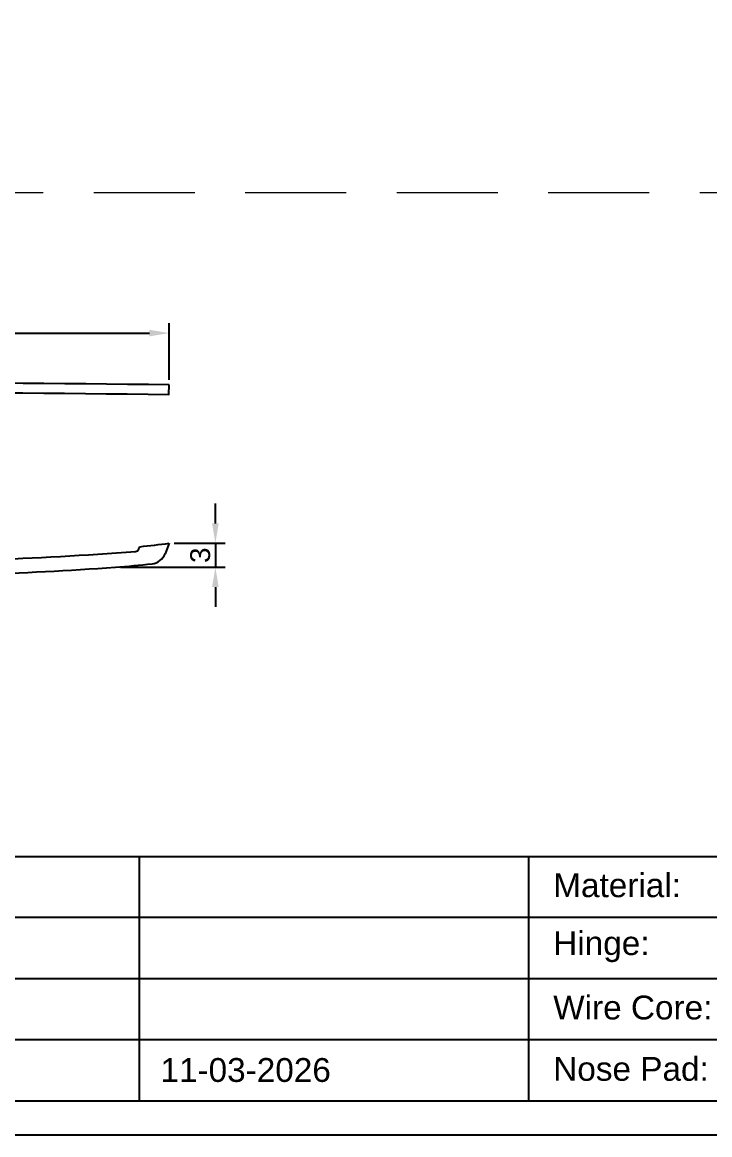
# Model space of a CAD drawing. Header units: millimetres. Extents: x 1399 to 2555, y 1196 to 1555.
# Drawn here: x 2259.6 to 2346.1, y 1257.6 to 1397.6 of the extents above; entities that cross this region are included whole.
import ezdxf

# ---------------------------------------------------------------- set-up
doc = ezdxf.new("R2010")
doc.units = ezdxf.units.MM
doc.linetypes.add('HIDDEN', pattern=[9.525, 6.35, -3.175])
doc.layers.add('Dimension', color=3, linetype='Continuous')
doc.styles.get("Standard").update_dxf_attribs({"font": 'arial.ttf'})
doc.styles.add('样式 1', font='romant.shx')
doc.dimstyles.new('ISO-25$0', dxfattribs={"dimtxt": 2.5, "dimasz": 2.5, "dimexe": 0.5, "dimexo": 1, "dimgap": 1, "dimtad": 0, "dimtih": 1, "dimtoh": 1, "dimdec": 1, "dimzin": 10, "dimdsep": 46, "dimlunit": 6, "dimtxsty": '样式 1', "dimcen": 0, "dimclrd": 256, "dimclre": 256, "dimclrt": 7, "dimazin": 0, "dimtfac": 1, "dimtdec": 1, "dimtofl": 0, "dimtmove": 0, "dimatfit": 0, "dimfxl": 1, "dimtolj": 1, "dimtzin": 10, "dimarcsym": 0})

# ---------------------------------------------------------------- blocks, each defined once
blk = doc.blocks.new('*D193')
at = {"layer": 'Defpoints', "color": 0, "transparency": 16777216}
for p in [(2278.12, 1358.45), (2194.03, 1351.94), (2278.12, 1351.94)]:
    blk.add_point(p, dxfattribs=at)
at = {"layer": 'Dimension', "color": 0, "lineweight": -2, "transparency": 16777216}
for p, q in [((2194.03, 1352.56), (2194.03, 1359.7)), ((2278.12, 1352.56), (2278.12, 1359.7)), ((2196.53, 1358.45), (2275.62, 1358.45))]:
    blk.add_line(p, q, dxfattribs=at)
at = {"layer": 'Dimension', "color": 0, "transparency": 16777216}
for points in [[(2196.53, 1358.87), (2196.53, 1358.04), (2194.03, 1358.45)], [(2275.62, 1358.87), (2275.62, 1358.04), (2278.12, 1358.45)]]:
    blk.add_solid(points, dxfattribs=at)
at = {"layer": 'Dimension', "color": 0, "transparency": 16777216, "insert": (2236.08, 1360.36), "char_height": 2.5, "attachment_point": 5}
blk.add_mtext('84.1', dxfattribs=at)
blk = doc.blocks.new('*D196')
at = {"layer": 'Defpoints', "color": 0, "transparency": 16777216}
for p in [(2278.12, 1332), (2271.35, 1328.98), (2283.92, 1328.98)]:
    blk.add_point(p, dxfattribs=at)
at = {"layer": 'Dimension', "color": 0, "lineweight": -2, "transparency": 16777216}
for p, q in [((2283.92, 1334.5), (2283.92, 1337)), ((2278.75, 1332), (2285.17, 1332)), ((2283.92, 1332), (2283.92, 1328.98)), ((2271.97, 1328.98), (2285.17, 1328.98)), ((2283.92, 1326.48), (2283.92, 1323.98))]:
    blk.add_line(p, q, dxfattribs=at)
at = {"layer": 'Dimension', "color": 0, "transparency": 16777216}
for points in [[(2283.5, 1334.5), (2284.34, 1334.5), (2283.92, 1332)], [(2283.5, 1326.48), (2284.34, 1326.48), (2283.92, 1328.98)]]:
    blk.add_solid(points, dxfattribs=at)
at = {"layer": 'Dimension', "color": 0, "transparency": 16777216, "insert": (2282.02, 1330.49), "char_height": 2.5, "attachment_point": 5, "rotation": 90}
blk.add_mtext('3', dxfattribs=at)

msp = doc.modelspace()

# ---------------------------------------------------------------- linework, layer by layer
at = {"color": 1, "linetype": 'HIDDEN', "lineweight": 9, "ltscale": 2}
msp.add_line((2154.32411, 1376.16045), (2550.76199, 1376.16045), dxfattribs=at)
at = {"ltscale": 1000}
for p, q in [((2278.12302, 1332.0022), (2277.58835, 1330.66553)), ((2274.28502, 1331.28464), (2274.39797, 1331.567))]:
    msp.add_line(p, q, dxfattribs=at)
msp.add_line((2141.50649, 1261.81215), (2550.76199, 1261.81215))
msp.add_lwpolyline([(2554.80003, 1257.5531), (2554.80003, 1554.5531), (2134.80004, 1554.5531), (2134.80004, 1257.5531)], close=True)
msp.add_lwpolyline([(2278.11819, 1351.93951, 0.006124752), (2194.03368, 1351.93951), (2194.07778, 1350.73996, -0.006120468), (2278.07409, 1350.73996)], format="xyb", close=True)
for points in [[(2154.32411, 1292.59229), (2550.76199, 1292.59229)], [(2274.34879, 1292.59229), (2274.34879, 1261.81215)], [(2323.3172, 1292.59229), (2323.3172, 1261.81215)], [(2154.32411, 1284.91982), (2450.45454, 1284.91982)], [(2154.32411, 1277.20222), (2503.39458, 1277.20222)], [(2154.32411, 1269.52975), (2450.45454, 1269.52975)]]:
    msp.add_lwpolyline(points)
for centre, radius, start, end in [((2261.25228, 1460.24728), 129.35, 275.8329707, 277.4942687), ((2236.38604, 1829.30554), 499.74068, 269.9641114, 274.3002657), ((2273.82078, 1331.47033), 0.5, 274.3002657, 338.1985905), ((2275.7314, 1331.40832), 2, 276.4120826, 338.1985905), ((2236.38604, 1829.30554), 501.54068, 269.9642402, 273.9970317), ((2261.25228, 1460.24728), 131.65, 274.3970059, 276.4120826)]:
    msp.add_arc(centre, radius, start, end)

# ---------------------------------------------------------------- texts
at = {"width": 34.3482701, "attachment_point": 5}
for s, insert, char_height in [('\\pxql;Material:', (2343.58161, 1288.93482), 2.9996568), ('\\pxql;Hinge:', (2343.58161, 1281.21722), 2.9996568), ('\\pxql; Wire Core:', (2342.41428, 1273.54475), 2.9996568), ('11-03-2026', (2287.72612, 1265.68322), 2.999657), ('\\pxql;Nose Pad:', (2343.58161, 1265.82715), 2.9996568)]:
    msp.add_mtext(s, dxfattribs=dict(at, insert=insert, char_height=char_height))

# ---------------------------------------------------------------- dimensions: what is measured, and where the dimension line sits
at = {"layer": 'Dimension'}
dim = msp.add_linear_dim(base=(2278.11819, 1358.45393), p1=(2194.03368, 1351.93951), p2=(2278.11819, 1351.93951), dimstyle='ISO-25$0', override={"dimexe": 1.25, "dimexo": 0.625, "dimgap": 0.625, "dimtad": 1, "dimtih": 0, "dimtoh": 0, "dimzin": 8, "dimlunit": 2, "dimtxsty": 'Standard', "dimcen": 2.5, "dimclrd": 0, "dimclre": 0, "dimclrt": 0, "dimadec": 0, "dimtp": 0.2, "dimtm": 0.2, "dimtdec": 2, "dimtofl": 1, "dimatfit": 3, "dimtolj": 0, "dimtzin": 8}, dxfattribs=at)
dim.commit()
dim.dimension.update_dxf_attribs({"geometry": '*D193', "text_midpoint": (2236.07593, 1358.45393), "dimtype": 160})
dim = msp.add_linear_dim(base=(2283.91999, 1328.98478), p1=(2278.12302, 1332.0022), p2=(2271.34583, 1328.98478), angle=90, dimstyle='ISO-25$0', override={"dimexe": 1.25, "dimexo": 0.625, "dimgap": 0.625, "dimtad": 1, "dimtih": 0, "dimtoh": 0, "dimzin": 8, "dimlunit": 2, "dimtxsty": 'Standard', "dimcen": 2.5, "dimclrd": 0, "dimclre": 0, "dimclrt": 0, "dimadec": 0, "dimtp": 0.2, "dimtm": 0.2, "dimtdec": 2, "dimtofl": 1, "dimatfit": 3, "dimtolj": 0, "dimtzin": 8}, dxfattribs=at)
dim.commit()
dim.dimension.update_dxf_attribs({"geometry": '*D196', "text_midpoint": (2282.01771, 1330.49349)})

doc.saveas('drawing.dxf')
